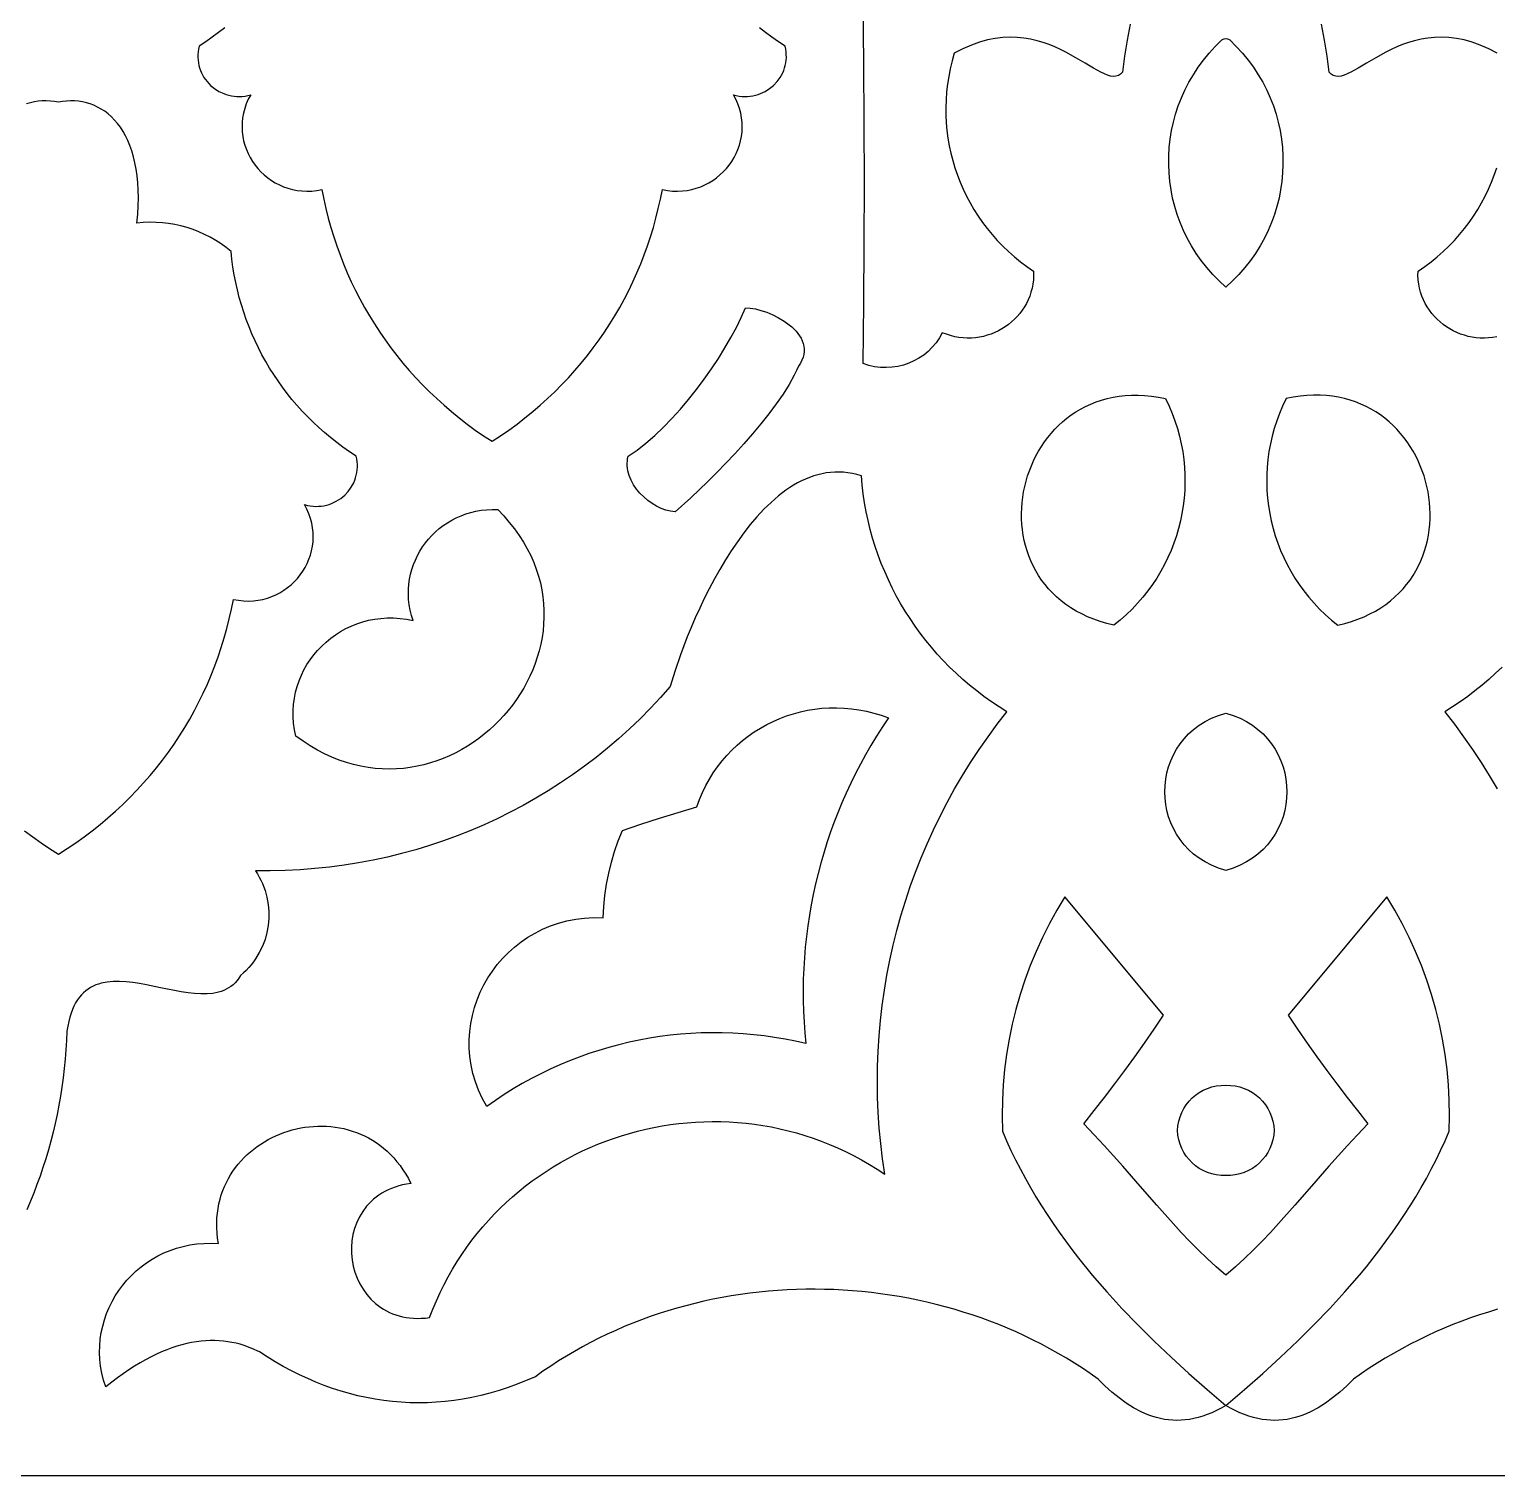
# Model space of a CAD drawing. Extents: x 50 to 3710, y -977 to -877.
# Drawn here: x 3047 to 3112.1, y -977.1 to -913 of the extents above; entities that cross this region are included whole.
import ezdxf

# ---------------------------------------------------------------- set-up
doc = ezdxf.new("R2010")
doc.units = 0
doc.layers.add('LAYER_1', color=18, linetype='CONTINUOUS')

msp = doc.modelspace()

# ---------------------------------------------------------------- linework, layer by layer
at = {"layer": 'LAYER_1'}
for points in [[(3095.822, -912.729), (3095.68, -913.432), (3095.566, -914.142), (3095.478, -914.857), (3095.39, -914.945), (3095.293, -915.003), (3095.187, -915.035), (3095.072, -915.041), (3094.947, -915.025), (3094.814, -914.987), (3094.671, -914.932), (3094.519, -914.86), (3094.187, -914.677), (3093.817, -914.456), (3093.41, -914.214), (3092.965, -913.969), (3092.728, -913.851), (3092.482, -913.738), (3092.226, -913.634), (3091.961, -913.54), (3091.686, -913.459), (3091.402, -913.392), (3091.107, -913.342), (3090.803, -913.312), (3090.49, -913.302), (3090.166, -913.316), (3089.833, -913.356), (3089.49, -913.423), (3089.137, -913.521), (3088.774, -913.651), (3088.402, -913.816), (3088.019, -914.017), (3087.922, -914.358), (3087.839, -914.701), (3087.771, -915.044), (3087.717, -915.388), (3087.678, -915.733), (3087.653, -916.077), (3087.642, -916.42), (3087.645, -916.763), (3087.661, -917.104), (3087.692, -917.443), (3087.736, -917.78), (3087.793, -918.115), (3087.864, -918.447), (3087.948, -918.775), (3088.044, -919.1), (3088.154, -919.42), (3088.276, -919.736), (3088.411, -920.047), (3088.558, -920.353), (3088.718, -920.654), (3088.889, -920.948), (3089.073, -921.236), (3089.268, -921.517), (3089.475, -921.791), (3089.694, -922.057), (3089.924, -922.315), (3090.165, -922.565), (3090.417, -922.806), (3090.681, -923.038), (3090.955, -923.261), (3091.24, -923.473), (3091.536, -923.676), (3091.537, -923.871), (3091.525, -924.062), (3091.502, -924.249), (3091.466, -924.431), (3091.419, -924.608), (3091.361, -924.78), (3091.292, -924.946), (3091.214, -925.107), (3091.125, -925.261), (3091.028, -925.409), (3090.922, -925.55), (3090.808, -925.684), (3090.685, -925.811), (3090.556, -925.93), (3090.42, -926.041), (3090.277, -926.143), (3090.128, -926.237), (3089.974, -926.322), (3089.814, -926.398), (3089.65, -926.464), (3089.482, -926.521), (3089.31, -926.567), (3089.135, -926.603), (3088.957, -926.628), (3088.777, -926.642), (3088.595, -926.645), (3088.411, -926.636), (3088.226, -926.615), (3088.041, -926.582), (3087.856, -926.536), (3087.671, -926.477), (3087.486, -926.405), (3087.357, -926.638), (3087.209, -926.854), (3087.042, -927.053), (3086.86, -927.233), (3086.662, -927.395), (3086.452, -927.538), (3086.23, -927.66), (3085.998, -927.762), (3085.758, -927.844), (3085.51, -927.903), (3085.258, -927.94), (3085.002, -927.954), (3084.743, -927.945), (3084.484, -927.912), (3084.226, -927.854), (3083.97, -927.77), (3084.005, -925.106), (3084.026, -922.442), (3084.034, -919.778), (3084.027, -917.114), (3084.007, -914.45), (3083.973, -911.786)], [(3112.098, -914.017), (3111.715, -913.816), (3111.343, -913.651), (3110.98, -913.521), (3110.627, -913.423), (3110.284, -913.356), (3109.951, -913.316), (3109.627, -913.302), (3109.314, -913.312), (3109.01, -913.342), (3108.716, -913.392), (3108.431, -913.459), (3108.156, -913.54), (3107.891, -913.634), (3107.635, -913.738), (3107.389, -913.851), (3107.152, -913.969), (3106.707, -914.214), (3106.3, -914.456), (3105.93, -914.677), (3105.598, -914.86), (3105.446, -914.932), (3105.303, -914.987), (3105.17, -915.025), (3105.045, -915.041), (3104.93, -915.035), (3104.824, -915.003), (3104.727, -914.945), (3104.639, -914.857), (3104.552, -914.142), (3104.437, -913.432), (3104.295, -912.729)], [(3055.666, -912.886), (3055.393, -913.101), (3055.113, -913.309), (3054.826, -913.51), (3054.532, -913.704), (3054.504, -913.83), (3054.486, -913.955), (3054.476, -914.078), (3054.475, -914.2), (3054.483, -914.32), (3054.498, -914.438), (3054.522, -914.554), (3054.553, -914.666), (3054.591, -914.776), (3054.636, -914.883), (3054.746, -915.085), (3054.881, -915.27), (3055.038, -915.438), (3055.215, -915.584), (3055.41, -915.708), (3055.62, -915.807), (3055.73, -915.847), (3055.843, -915.879), (3055.959, -915.904), (3056.077, -915.922), (3056.197, -915.932), (3056.319, -915.933), (3056.443, -915.927), (3056.568, -915.911), (3056.694, -915.887), (3056.82, -915.854), (3056.712, -916.058), (3056.623, -916.264), (3056.551, -916.471), (3056.496, -916.678), (3056.459, -916.886), (3056.437, -917.092), (3056.432, -917.297), (3056.441, -917.5), (3056.466, -917.701), (3056.505, -917.898), (3056.558, -918.09), (3056.624, -918.279), (3056.703, -918.461), (3056.794, -918.638), (3056.897, -918.808), (3057.012, -918.971), (3057.137, -919.126), (3057.272, -919.273), (3057.418, -919.41), (3057.572, -919.537), (3057.736, -919.654), (3057.908, -919.759), (3058.088, -919.853), (3058.275, -919.934), (3058.468, -920.002), (3058.669, -920.057), (3058.875, -920.097), (3059.086, -920.121), (3059.302, -920.131), (3059.523, -920.123), (3059.747, -920.099), (3059.975, -920.057), (3060.058, -920.482), (3060.152, -920.904), (3060.257, -921.323), (3060.371, -921.738), (3060.497, -922.149), (3060.632, -922.557), (3060.778, -922.96), (3060.934, -923.359), (3061.1, -923.753), (3061.276, -924.143), (3061.462, -924.528), (3061.658, -924.908), (3061.864, -925.283), (3062.079, -925.653), (3062.304, -926.017), (3062.538, -926.376), (3062.782, -926.729), (3063.035, -927.076), (3063.298, -927.417), (3063.57, -927.751), (3063.851, -928.08), (3064.141, -928.402), (3064.44, -928.717), (3064.748, -929.025), (3065.064, -929.326), (3065.39, -929.62), (3065.724, -929.906), (3066.067, -930.185), (3066.418, -930.456), (3066.778, -930.72), (3067.146, -930.975), (3067.523, -931.222), (3067.899, -930.975), (3068.267, -930.72), (3068.627, -930.456), (3068.979, -930.185), (3069.321, -929.906), (3069.656, -929.62), (3069.981, -929.326), (3070.298, -929.025), (3070.606, -928.717), (3070.905, -928.402), (3071.195, -928.08), (3071.476, -927.751), (3071.748, -927.417), (3072.01, -927.076), (3072.263, -926.729), (3072.507, -926.376), (3072.742, -926.017), (3072.967, -925.653), (3073.182, -925.283), (3073.387, -924.908), (3073.583, -924.528), (3073.769, -924.143), (3073.945, -923.753), (3074.111, -923.359), (3074.267, -922.96), (3074.413, -922.557), (3074.549, -922.149), (3074.674, -921.738), (3074.789, -921.323), (3074.893, -920.904), (3074.987, -920.482), (3075.071, -920.057), (3075.298, -920.099), (3075.523, -920.123), (3075.743, -920.131), (3075.959, -920.121), (3076.171, -920.097), (3076.377, -920.057), (3076.577, -920.002), (3076.771, -919.934), (3076.958, -919.853), (3077.138, -919.759), (3077.31, -919.654), (3077.473, -919.537), (3077.628, -919.41), (3077.773, -919.273), (3077.909, -919.126), (3078.034, -918.971), (3078.148, -918.808), (3078.251, -918.638), (3078.343, -918.461), (3078.422, -918.279), (3078.488, -918.09), (3078.541, -917.898), (3078.579, -917.701), (3078.604, -917.5), (3078.614, -917.297), (3078.608, -917.092), (3078.587, -916.886), (3078.549, -916.678), (3078.495, -916.471), (3078.423, -916.264), (3078.333, -916.058), (3078.225, -915.854), (3078.352, -915.887), (3078.478, -915.911), (3078.603, -915.927), (3078.726, -915.933), (3078.848, -915.932), (3078.969, -915.922), (3079.087, -915.904), (3079.202, -915.879), (3079.315, -915.847), (3079.425, -915.807), (3079.635, -915.708), (3079.83, -915.584), (3080.007, -915.438), (3080.164, -915.27), (3080.299, -915.085), (3080.409, -914.883), (3080.455, -914.776), (3080.493, -914.666), (3080.524, -914.554), (3080.547, -914.438), (3080.563, -914.32), (3080.57, -914.2), (3080.569, -914.078), (3080.56, -913.955), (3080.541, -913.83), (3080.513, -913.704), (3080.22, -913.51), (3079.933, -913.309), (3079.653, -913.101), (3079.38, -912.886)], [(3046.792, -948.489), (3047.153, -948.761), (3047.524, -949.025), (3047.902, -949.28), (3048.29, -949.527), (3048.677, -949.28), (3049.056, -949.025), (3049.427, -948.761), (3049.788, -948.489), (3050.141, -948.209), (3050.485, -947.921), (3050.82, -947.625), (3051.146, -947.322), (3051.463, -947.012), (3051.77, -946.694), (3052.069, -946.369), (3052.358, -946.037), (3052.637, -945.699), (3052.907, -945.354), (3053.168, -945.003), (3053.419, -944.646), (3053.66, -944.282), (3053.891, -943.913), (3054.112, -943.538), (3054.323, -943.158), (3054.524, -942.772), (3054.715, -942.382), (3054.896, -941.986), (3055.067, -941.585), (3055.227, -941.18), (3055.376, -940.771), (3055.515, -940.357), (3055.643, -939.939), (3055.761, -939.517), (3055.867, -939.091), (3055.963, -938.662), (3056.048, -938.229), (3056.276, -938.271), (3056.5, -938.296), (3056.721, -938.303), (3056.937, -938.294), (3057.148, -938.269), (3057.354, -938.229), (3057.555, -938.175), (3057.748, -938.107), (3057.935, -938.026), (3058.115, -937.932), (3058.287, -937.826), (3058.451, -937.71), (3058.605, -937.582), (3058.751, -937.445), (3058.886, -937.299), (3059.011, -937.144), (3059.126, -936.981), (3059.229, -936.811), (3059.32, -936.634), (3059.399, -936.451), (3059.465, -936.263), (3059.518, -936.07), (3059.557, -935.873), (3059.582, -935.673), (3059.591, -935.47), (3059.586, -935.265), (3059.564, -935.058), (3059.527, -934.851), (3059.472, -934.643), (3059.4, -934.436), (3059.311, -934.23), (3059.203, -934.026), (3059.329, -934.06), (3059.455, -934.084), (3059.58, -934.099), (3059.704, -934.106), (3059.826, -934.104), (3059.946, -934.094), (3060.064, -934.077), (3060.18, -934.052), (3060.293, -934.019), (3060.403, -933.98), (3060.613, -933.881), (3060.808, -933.757), (3060.985, -933.61), (3061.142, -933.443), (3061.277, -933.257), (3061.387, -933.055), (3061.432, -932.949), (3061.47, -932.839), (3061.501, -932.726), (3061.525, -932.611), (3061.54, -932.493), (3061.548, -932.373), (3061.547, -932.251), (3061.537, -932.127), (3061.519, -932.002), (3061.491, -931.876), (3061.197, -931.683), (3060.91, -931.482), (3060.63, -931.273), (3060.357, -931.058), (3060.091, -930.835), (3059.832, -930.606), (3059.58, -930.37), (3059.335, -930.127), (3059.098, -929.878), (3058.869, -929.623), (3058.647, -929.361), (3058.433, -929.094), (3058.227, -928.822), (3058.029, -928.543), (3057.838, -928.26), (3057.656, -927.972), (3057.483, -927.678), (3057.318, -927.38), (3057.161, -927.077), (3057.013, -926.77), (3056.874, -926.458), (3056.743, -926.143), (3056.622, -925.824), (3056.509, -925.501), (3056.406, -925.174), (3056.312, -924.844), (3056.228, -924.511), (3056.153, -924.175), (3056.087, -923.837), (3056.032, -923.495), (3055.986, -923.151), (3055.95, -922.805), (3055.73, -922.628), (3055.501, -922.464), (3055.266, -922.312), (3055.023, -922.172), (3054.774, -922.046), (3054.52, -921.932), (3054.26, -921.832), (3053.995, -921.744), (3053.726, -921.671), (3053.454, -921.611), (3053.179, -921.564), (3052.9, -921.532), (3052.62, -921.514), (3052.339, -921.51), (3052.056, -921.52), (3051.773, -921.546), (3051.808, -921.157), (3051.829, -920.785), (3051.836, -920.428), (3051.831, -920.086), (3051.812, -919.759), (3051.782, -919.447), (3051.74, -919.151), (3051.686, -918.869), (3051.622, -918.602), (3051.548, -918.349), (3051.464, -918.111), (3051.37, -917.887), (3051.268, -917.677), (3051.158, -917.481), (3051.039, -917.298), (3050.913, -917.13), (3050.781, -916.975), (3050.642, -916.834), (3050.497, -916.705), (3050.346, -916.59), (3050.191, -916.488), (3050.031, -916.399), (3049.867, -916.323), (3049.699, -916.259), (3049.529, -916.208), (3049.356, -916.17), (3049.181, -916.143), (3049.004, -916.128), (3048.826, -916.126), (3048.647, -916.135), (3048.468, -916.156), (3048.29, -916.189), (3048.111, -916.156), (3047.933, -916.135), (3047.754, -916.126), (3047.576, -916.128), (3047.399, -916.143), (3047.224, -916.17), (3047.051, -916.208), (3046.88, -916.259)], [(3112.076, -926.582), (3111.891, -926.615), (3111.706, -926.636), (3111.523, -926.645), (3111.34, -926.642), (3111.16, -926.628), (3110.982, -926.603), (3110.807, -926.567), (3110.635, -926.521), (3110.467, -926.464), (3110.303, -926.398), (3110.143, -926.322), (3109.989, -926.237), (3109.84, -926.143), (3109.697, -926.041), (3109.561, -925.93), (3109.432, -925.811), (3109.309, -925.684), (3109.195, -925.55), (3109.089, -925.409), (3108.992, -925.261), (3108.903, -925.107), (3108.825, -924.946), (3108.756, -924.78), (3108.698, -924.608), (3108.651, -924.431), (3108.615, -924.249), (3108.592, -924.062), (3108.58, -923.871), (3108.582, -923.676), (3108.877, -923.473), (3109.162, -923.261), (3109.436, -923.038), (3109.7, -922.806), (3109.952, -922.565), (3110.193, -922.315), (3110.423, -922.057), (3110.642, -921.791), (3110.849, -921.517), (3111.044, -921.236), (3111.228, -920.948), (3111.399, -920.654), (3111.559, -920.353), (3111.706, -920.047), (3111.841, -919.736), (3111.963, -919.42), (3112.073, -919.1)], [(3112.104, -969.705), (3111.704, -969.826), (3111.307, -969.955), (3110.912, -970.091), (3110.52, -970.234), (3110.13, -970.386), (3109.744, -970.545), (3109.36, -970.712), (3108.98, -970.886), (3108.603, -971.069), (3108.229, -971.259), (3107.859, -971.456), (3107.493, -971.661), (3107.131, -971.874), (3106.773, -972.095), (3106.419, -972.323), (3106.07, -972.559), (3105.725, -972.803), (3105.419, -973.102), (3105.109, -973.381), (3104.794, -973.637), (3104.473, -973.869), (3104.146, -974.074), (3103.814, -974.25), (3103.645, -974.327), (3103.475, -974.396), (3103.303, -974.457), (3103.129, -974.509), (3102.953, -974.552), (3102.775, -974.586), (3102.595, -974.611), (3102.414, -974.627), (3102.23, -974.632), (3102.044, -974.628), (3101.856, -974.613), (3101.666, -974.588), (3101.474, -974.551), (3101.279, -974.504), (3101.082, -974.445), (3100.883, -974.374), (3100.681, -974.292), (3100.476, -974.197), (3100.269, -974.09), (3100.06, -973.97), (3100.893, -973.26), (3101.701, -972.549), (3102.484, -971.835), (3103.239, -971.118), (3103.968, -970.396), (3104.668, -969.669), (3105.339, -968.934), (3105.981, -968.191), (3106.29, -967.816), (3106.592, -967.438), (3106.886, -967.058), (3107.172, -966.676), (3107.451, -966.29), (3107.721, -965.901), (3107.983, -965.509), (3108.237, -965.113), (3108.483, -964.714), (3108.721, -964.311), (3108.95, -963.905), (3109.17, -963.494), (3109.382, -963.08), (3109.585, -962.661), (3109.779, -962.238), (3109.964, -961.81), (3109.98, -961.124), (3109.969, -960.44), (3109.933, -959.759), (3109.871, -959.08), (3109.784, -958.405), (3109.671, -957.734), (3109.533, -957.068), (3109.37, -956.408), (3109.183, -955.755), (3108.971, -955.108), (3108.735, -954.47), (3108.474, -953.839), (3108.19, -953.218), (3107.881, -952.607), (3107.549, -952.006), (3107.194, -951.416), (3102.825, -956.666), (3103.24, -957.286), (3103.663, -957.902), (3104.093, -958.512), (3104.532, -959.116), (3104.978, -959.715), (3105.432, -960.309), (3105.893, -960.897), (3106.362, -961.479), (3105.895, -961.967), (3105.452, -962.443), (3104.625, -963.364), (3103.856, -964.246), (3103.122, -965.092), (3102.399, -965.905), (3102.034, -966.301), (3101.663, -966.69), (3101.283, -967.073), (3100.891, -967.45), (3100.484, -967.821), (3100.059, -968.187), (3099.633, -967.821), (3099.226, -967.45), (3098.834, -967.073), (3098.454, -966.69), (3098.083, -966.301), (3097.718, -965.905), (3096.995, -965.092), (3096.261, -964.246), (3095.492, -963.364), (3094.665, -962.443), (3094.222, -961.967), (3093.755, -961.479), (3094.224, -960.897), (3094.685, -960.309), (3095.139, -959.715), (3095.585, -959.116), (3096.024, -958.512), (3096.454, -957.902), (3096.877, -957.286), (3097.292, -956.666), (3092.923, -951.416), (3092.568, -952.006), (3092.236, -952.607), (3091.927, -953.218), (3091.643, -953.839), (3091.382, -954.47), (3091.146, -955.108), (3090.934, -955.755), (3090.747, -956.408), (3090.584, -957.068), (3090.446, -957.734), (3090.333, -958.405), (3090.246, -959.08), (3090.184, -959.759), (3090.148, -960.44), (3090.137, -961.124), (3090.153, -961.81), (3090.338, -962.238), (3090.532, -962.661), (3090.735, -963.08), (3090.947, -963.494), (3091.168, -963.905), (3091.396, -964.311), (3091.634, -964.714), (3091.88, -965.113), (3092.134, -965.509), (3092.396, -965.901), (3092.666, -966.29), (3092.945, -966.676), (3093.231, -967.058), (3093.525, -967.438), (3094.137, -968.191), (3094.778, -968.934), (3095.449, -969.669), (3096.15, -970.396), (3096.878, -971.118), (3097.633, -971.835), (3098.416, -972.549), (3099.224, -973.26), (3100.057, -973.97), (3099.848, -974.09), (3099.641, -974.197), (3099.437, -974.292), (3099.235, -974.374), (3099.035, -974.445), (3098.838, -974.504), (3098.643, -974.551), (3098.451, -974.588), (3098.261, -974.613), (3098.073, -974.628), (3097.887, -974.632), (3097.703, -974.627), (3097.522, -974.611), (3097.342, -974.586), (3097.164, -974.552), (3096.989, -974.509), (3096.815, -974.457), (3096.642, -974.396), (3096.472, -974.327), (3096.303, -974.25), (3095.971, -974.074), (3095.644, -973.869), (3095.323, -973.637), (3095.008, -973.381), (3094.698, -973.102), (3094.392, -972.803), (3094.047, -972.559), (3093.698, -972.323), (3093.344, -972.095), (3092.986, -971.874), (3092.624, -971.661), (3092.258, -971.456), (3091.888, -971.259), (3091.514, -971.069), (3091.137, -970.886), (3090.757, -970.712), (3090.373, -970.545), (3089.987, -970.386), (3089.597, -970.234), (3089.205, -970.091), (3088.81, -969.955), (3088.413, -969.826), (3088.013, -969.705), (3087.611, -969.592), (3087.208, -969.487), (3086.802, -969.389), (3086.395, -969.299), (3085.986, -969.217), (3085.576, -969.142), (3085.164, -969.075), (3084.752, -969.016), (3084.339, -968.965), (3083.924, -968.921), (3083.51, -968.885), (3083.094, -968.856), (3082.679, -968.835), (3082.263, -968.822), (3081.847, -968.817), (3081.432, -968.819), (3081.016, -968.829), (3080.601, -968.846), (3080.187, -968.871), (3079.773, -968.904), (3079.361, -968.945), (3078.949, -968.993), (3078.539, -969.049), (3078.13, -969.113), (3077.722, -969.184), (3077.316, -969.263), (3076.912, -969.35), (3076.51, -969.444), (3076.11, -969.546), (3075.712, -969.656), (3075.317, -969.773), (3074.924, -969.898), (3074.534, -970.031), (3074.147, -970.171), (3073.762, -970.319), (3073.381, -970.475), (3073.004, -970.639), (3072.629, -970.81), (3072.259, -970.988), (3071.892, -971.175), (3071.529, -971.369), (3071.17, -971.571), (3070.816, -971.78), (3070.465, -971.997), (3070.12, -972.222), (3069.779, -972.455), (3069.443, -972.695), (3069.038, -972.869), (3068.634, -973.028), (3068.231, -973.173), (3067.829, -973.304), (3067.428, -973.421), (3067.028, -973.523), (3066.629, -973.611), (3066.231, -973.686), (3065.835, -973.747), (3065.44, -973.794), (3065.046, -973.827), (3064.653, -973.847), (3064.263, -973.854), (3063.873, -973.847), (3063.485, -973.827), (3063.099, -973.795), (3062.715, -973.749), (3062.332, -973.691), (3061.952, -973.62), (3061.573, -973.536), (3061.196, -973.44), (3060.822, -973.332), (3060.449, -973.211), (3060.079, -973.078), (3059.71, -972.933), (3059.344, -972.777), (3058.981, -972.608), (3058.62, -972.428), (3058.261, -972.236), (3057.905, -972.033), (3057.552, -971.818), (3057.201, -971.593), (3056.868, -971.44), (3056.523, -971.313), (3056.346, -971.259), (3056.166, -971.213), (3055.983, -971.174), (3055.797, -971.142), (3055.608, -971.118), (3055.415, -971.102), (3055.22, -971.094), (3055.022, -971.095), (3054.821, -971.104), (3054.616, -971.121), (3054.408, -971.147), (3054.198, -971.183), (3053.984, -971.228), (3053.767, -971.282), (3053.547, -971.346), (3053.323, -971.42), (3053.097, -971.503), (3052.867, -971.598), (3052.634, -971.702), (3052.398, -971.818), (3052.158, -971.944), (3051.915, -972.081), (3051.669, -972.23), (3051.42, -972.39), (3051.168, -972.562), (3050.912, -972.746), (3050.653, -972.941), (3050.39, -973.15), (3050.293, -972.842), (3050.218, -972.536), (3050.164, -972.23), (3050.13, -971.925), (3050.117, -971.623), (3050.123, -971.323), (3050.148, -971.028), (3050.192, -970.736), (3050.253, -970.45), (3050.332, -970.169), (3050.428, -969.894), (3050.54, -969.626), (3050.668, -969.366), (3050.811, -969.115), (3050.969, -968.872), (3051.141, -968.639), (3051.327, -968.417), (3051.526, -968.206), (3051.737, -968.006), (3051.96, -967.819), (3052.195, -967.645), (3052.441, -967.485), (3052.697, -967.339), (3052.964, -967.209), (3053.239, -967.094), (3053.524, -966.996), (3053.816, -966.915), (3054.117, -966.852), (3054.424, -966.808), (3054.738, -966.783), (3055.059, -966.778), (3055.385, -966.793), (3055.35, -966.557), (3055.326, -966.324), (3055.314, -966.097), (3055.312, -965.873), (3055.321, -965.655), (3055.34, -965.441), (3055.369, -965.231), (3055.408, -965.027), (3055.456, -964.827), (3055.514, -964.632), (3055.58, -964.443), (3055.654, -964.259), (3055.737, -964.08), (3055.828, -963.906), (3055.926, -963.738), (3056.032, -963.575), (3056.144, -963.418), (3056.264, -963.267), (3056.39, -963.122), (3056.521, -962.982), (3056.659, -962.849), (3056.802, -962.722), (3056.951, -962.601), (3057.105, -962.486), (3057.263, -962.378), (3057.425, -962.276), (3057.592, -962.181), (3057.762, -962.092), (3057.936, -962.01), (3058.113, -961.936), (3058.293, -961.868), (3058.475, -961.807), (3058.66, -961.753), (3058.847, -961.706), (3059.035, -961.667), (3059.225, -961.635), (3059.416, -961.611), (3059.608, -961.594), (3059.801, -961.585), (3059.993, -961.584), (3060.186, -961.59), (3060.378, -961.605), (3060.569, -961.628), (3060.76, -961.658), (3060.949, -961.697), (3061.137, -961.745), (3061.323, -961.801), (3061.507, -961.865), (3061.688, -961.938), (3061.867, -962.019), (3062.043, -962.11), (3062.215, -962.209), (3062.384, -962.317), (3062.548, -962.435), (3062.709, -962.561), (3062.865, -962.697), (3063.017, -962.842), (3063.163, -962.997), (3063.304, -963.161), (3063.439, -963.334), (3063.568, -963.518), (3063.691, -963.711), (3063.808, -963.914), (3063.917, -964.127), (3063.732, -964.157), (3063.554, -964.194), (3063.384, -964.239), (3063.22, -964.29), (3063.063, -964.349), (3062.913, -964.414), (3062.769, -964.485), (3062.633, -964.562), (3062.504, -964.645), (3062.381, -964.734), (3062.265, -964.828), (3062.155, -964.926), (3062.053, -965.029), (3061.957, -965.137), (3061.784, -965.364), (3061.638, -965.606), (3061.517, -965.859), (3061.422, -966.122), (3061.352, -966.393), (3061.306, -966.67), (3061.286, -966.95), (3061.289, -967.231), (3061.316, -967.511), (3061.367, -967.788), (3061.441, -968.059), (3061.538, -968.323), (3061.657, -968.577), (3061.8, -968.819), (3061.964, -969.047), (3062.149, -969.259), (3062.357, -969.452), (3062.468, -969.541), (3062.585, -969.625), (3062.707, -969.703), (3062.834, -969.775), (3062.967, -969.841), (3063.104, -969.9), (3063.246, -969.952), (3063.394, -969.998), (3063.546, -970.036), (3063.704, -970.066), (3063.866, -970.089), (3064.033, -970.103), (3064.205, -970.109), (3064.382, -970.106), (3064.564, -970.095), (3064.75, -970.074), (3064.895, -969.697), (3065.051, -969.327), (3065.216, -968.965), (3065.391, -968.611), (3065.575, -968.264), (3065.768, -967.924), (3065.97, -967.592), (3066.181, -967.269), (3066.4, -966.953), (3066.628, -966.644), (3066.863, -966.344), (3067.106, -966.052), (3067.357, -965.768), (3067.615, -965.493), (3067.88, -965.225), (3068.152, -964.966), (3068.431, -964.715), (3068.716, -964.473), (3069.008, -964.239), (3069.305, -964.014), (3069.608, -963.798), (3069.917, -963.59), (3070.231, -963.392), (3070.55, -963.202), (3070.874, -963.021), (3071.203, -962.849), (3071.536, -962.687), (3071.873, -962.533), (3072.214, -962.389), (3072.559, -962.254), (3072.908, -962.128), (3073.26, -962.012), (3073.615, -961.906), (3073.972, -961.809), (3074.333, -961.722), (3074.696, -961.644), (3075.061, -961.577), (3075.428, -961.519), (3075.797, -961.471), (3076.167, -961.433), (3076.539, -961.405), (3076.912, -961.388), (3077.285, -961.381), (3077.66, -961.384), (3078.034, -961.397), (3078.409, -961.421), (3078.784, -961.455), (3079.159, -961.5), (3079.533, -961.556), (3079.906, -961.622), (3080.279, -961.699), (3080.65, -961.788), (3081.02, -961.886), (3081.389, -961.996), (3081.755, -962.118), (3082.12, -962.25), (3082.482, -962.393), (3082.842, -962.548), (3083.199, -962.714), (3083.554, -962.892), (3083.905, -963.081), (3084.253, -963.281), (3084.597, -963.493), (3084.937, -963.717), (3084.837, -963.035), (3084.754, -962.351), (3084.69, -961.668), (3084.644, -960.984), (3084.616, -960.301), (3084.606, -959.619), (3084.614, -958.937), (3084.639, -958.258), (3084.682, -957.58), (3084.743, -956.903), (3084.821, -956.23), (3084.917, -955.559), (3085.029, -954.891), (3085.16, -954.226), (3085.307, -953.565), (3085.471, -952.909), (3085.652, -952.256), (3085.85, -951.608), (3086.065, -950.965), (3086.297, -950.328), (3086.545, -949.696), (3086.81, -949.07), (3087.091, -948.451), (3087.389, -947.838), (3087.703, -947.232), (3088.033, -946.633), (3088.379, -946.042), (3088.741, -945.459), (3089.119, -944.884), (3089.513, -944.318), (3089.923, -943.761), (3090.348, -943.212), (3090.002, -942.996), (3089.664, -942.77), (3089.334, -942.535), (3089.012, -942.291), (3088.699, -942.038), (3088.394, -941.777), (3088.097, -941.508), (3087.81, -941.231), (3087.531, -940.946), (3087.261, -940.653), (3087.001, -940.353), (3086.75, -940.046), (3086.508, -939.732), (3086.276, -939.411), (3086.054, -939.084), (3085.841, -938.751), (3085.639, -938.412), (3085.446, -938.067), (3085.264, -937.716), (3085.093, -937.36), (3084.932, -936.999), (3084.781, -936.633), (3084.642, -936.263), (3084.513, -935.888), (3084.396, -935.509), (3084.29, -935.125), (3084.195, -934.738), (3084.112, -934.348), (3084.04, -933.954), (3083.98, -933.557), (3083.932, -933.157), (3083.897, -932.755), (3083.696, -932.697), (3083.498, -932.651), (3083.301, -932.617), (3083.105, -932.596), (3082.911, -932.586), (3082.719, -932.588), (3082.529, -932.601), (3082.34, -932.624), (3082.153, -932.659), (3081.967, -932.703), (3081.784, -932.757), (3081.602, -932.821), (3081.422, -932.895), (3081.244, -932.977), (3081.068, -933.068), (3080.894, -933.168), (3080.722, -933.276), (3080.552, -933.392), (3080.218, -933.645), (3079.892, -933.927), (3079.575, -934.234), (3079.267, -934.564), (3078.968, -934.916), (3078.678, -935.285), (3078.398, -935.671), (3078.128, -936.07), (3077.868, -936.481), (3077.618, -936.9), (3077.379, -937.326), (3077.151, -937.757), (3076.933, -938.189), (3076.727, -938.62), (3076.533, -939.049), (3076.35, -939.472), (3076.179, -939.888), (3075.875, -940.687), (3075.622, -941.427), (3075.422, -942.088), (3074.988, -942.58), (3074.541, -943.058), (3074.083, -943.522), (3073.612, -943.972), (3073.13, -944.408), (3072.637, -944.83), (3072.133, -945.237), (3071.618, -945.629), (3071.093, -946.007), (3070.559, -946.37), (3070.015, -946.718), (3069.462, -947.05), (3068.9, -947.367), (3068.33, -947.669), (3067.752, -947.955), (3067.166, -948.225), (3066.573, -948.479), (3065.972, -948.716), (3065.365, -948.938), (3064.752, -949.143), (3064.133, -949.331), (3063.508, -949.502), (3062.877, -949.657), (3062.242, -949.794), (3061.602, -949.914), (3060.958, -950.017), (3060.31, -950.102), (3059.659, -950.169), (3059.004, -950.219), (3058.347, -950.25), (3057.687, -950.263), (3057.024, -950.258), (3057.114, -950.397), (3057.197, -950.54), (3057.272, -950.685), (3057.34, -950.832), (3057.454, -951.133), (3057.54, -951.44), (3057.596, -951.752), (3057.624, -952.067), (3057.623, -952.382), (3057.594, -952.695), (3057.537, -953.005), (3057.452, -953.309), (3057.34, -953.606), (3057.2, -953.893), (3057.032, -954.169), (3056.938, -954.302), (3056.837, -954.431), (3056.73, -954.557), (3056.616, -954.678), (3056.495, -954.795), (3056.368, -954.907), (3056.292, -955.025), (3056.212, -955.132), (3056.126, -955.228), (3056.035, -955.315), (3055.939, -955.392), (3055.838, -955.46), (3055.733, -955.519), (3055.623, -955.57), (3055.509, -955.613), (3055.391, -955.649), (3055.145, -955.698), (3054.885, -955.723), (3054.613, -955.725), (3054.33, -955.708), (3054.039, -955.675), (3053.741, -955.629), (3053.438, -955.574), (3052.82, -955.448), (3052.2, -955.322), (3051.893, -955.267), (3051.59, -955.221), (3051.293, -955.188), (3051.003, -955.172), (3050.722, -955.174), (3050.451, -955.198), (3050.192, -955.248), (3050.068, -955.284), (3049.947, -955.327), (3049.83, -955.378), (3049.717, -955.437), (3049.608, -955.505), (3049.504, -955.583), (3049.404, -955.669), (3049.309, -955.766), (3049.219, -955.873), (3049.134, -955.991), (3049.055, -956.12), (3048.981, -956.26), (3048.913, -956.413), (3048.851, -956.578), (3048.795, -956.755), (3048.746, -956.946), (3048.703, -957.15), (3048.667, -957.368), (3048.65, -957.787), (3048.626, -958.204), (3048.593, -958.619), (3048.552, -959.031), (3048.504, -959.442), (3048.448, -959.851), (3048.384, -960.257), (3048.312, -960.661), (3048.233, -961.063), (3048.147, -961.462), (3048.053, -961.858), (3047.952, -962.252), (3047.844, -962.643), (3047.729, -963.031), (3047.606, -963.416), (3047.476, -963.798), (3047.34, -964.177), (3047.196, -964.553), (3046.889, -965.295)], [(3112.308, -941.231), (3112.02, -941.508), (3111.724, -941.777), (3111.419, -942.038), (3111.105, -942.291), (3110.783, -942.535), (3110.453, -942.77), (3110.115, -942.996), (3109.769, -943.212), (3110.194, -943.761), (3110.604, -944.318), (3110.998, -944.884), (3111.376, -945.459), (3111.738, -946.042), (3112.084, -946.633)], [(3034.345, -977.082), (3100.059, -977.082), (3165.772, -977.082)]]:
    msp.add_lwpolyline(points, dxfattribs=at)
for points in [[(3100.059, -924.39), (3099.758, -924.112), (3099.476, -923.822), (3099.213, -923.521), (3098.969, -923.21), (3098.744, -922.889), (3098.538, -922.559), (3098.351, -922.221), (3098.182, -921.876), (3098.033, -921.524), (3097.903, -921.166), (3097.792, -920.804), (3097.701, -920.437), (3097.628, -920.067), (3097.574, -919.695), (3097.539, -919.32), (3097.524, -918.945), (3097.527, -918.569), (3097.55, -918.193), (3097.592, -917.819), (3097.653, -917.447), (3097.733, -917.078), (3097.833, -916.712), (3097.951, -916.351), (3098.089, -915.995), (3098.246, -915.645), (3098.422, -915.301), (3098.618, -914.965), (3098.833, -914.637), (3099.067, -914.318), (3099.32, -914.009), (3099.593, -913.711), (3099.885, -913.424), (3099.907, -913.404), (3099.937, -913.387), (3099.984, -913.372), (3100.059, -913.361), (3100.133, -913.372), (3100.18, -913.387), (3100.233, -913.424), (3100.524, -913.711), (3100.797, -914.009), (3101.05, -914.318), (3101.284, -914.637), (3101.499, -914.965), (3101.695, -915.301), (3101.871, -915.645), (3102.028, -915.995), (3102.166, -916.351), (3102.284, -916.712), (3102.384, -917.078), (3102.464, -917.447), (3102.525, -917.819), (3102.567, -918.193), (3102.59, -918.569), (3102.593, -918.945), (3102.578, -919.32), (3102.543, -919.695), (3102.489, -920.067), (3102.417, -920.437), (3102.325, -920.804), (3102.214, -921.166), (3102.084, -921.524), (3101.935, -921.876), (3101.767, -922.221), (3101.58, -922.559), (3101.373, -922.889), (3101.148, -923.21), (3100.904, -923.521), (3100.641, -923.822), (3100.359, -924.112)], [(3073.556, -931.876), (3073.948, -931.607), (3074.341, -931.303), (3074.731, -930.966), (3075.118, -930.601), (3075.499, -930.211), (3075.872, -929.8), (3076.236, -929.371), (3076.589, -928.927), (3076.928, -928.473), (3077.251, -928.012), (3077.558, -927.548), (3077.845, -927.083), (3078.111, -926.623), (3078.355, -926.169), (3078.573, -925.727), (3078.764, -925.299), (3078.969, -925.312), (3079.198, -925.351), (3079.445, -925.415), (3079.703, -925.502), (3079.964, -925.611), (3080.222, -925.74), (3080.47, -925.889), (3080.701, -926.056), (3080.808, -926.146), (3080.908, -926.24), (3081, -926.338), (3081.084, -926.44), (3081.158, -926.545), (3081.222, -926.653), (3081.275, -926.765), (3081.316, -926.88), (3081.344, -926.998), (3081.358, -927.118), (3081.357, -927.241), (3081.341, -927.367), (3081.309, -927.494), (3081.26, -927.624), (3081.192, -927.756), (3081.105, -927.89), (3081.017, -928.086), (3080.918, -928.286), (3080.689, -928.699), (3080.422, -929.126), (3080.121, -929.561), (3079.793, -930.004), (3079.441, -930.449), (3079.07, -930.894), (3078.685, -931.336), (3078.29, -931.77), (3077.89, -932.195), (3077.489, -932.606), (3077.093, -933), (3076.333, -933.724), (3075.647, -934.341), (3075.439, -934.319), (3075.23, -934.27), (3075.021, -934.196), (3074.816, -934.099), (3074.617, -933.981), (3074.426, -933.844), (3074.246, -933.69), (3074.08, -933.521), (3073.93, -933.34), (3073.799, -933.147), (3073.689, -932.946), (3073.604, -932.738), (3073.546, -932.525), (3073.527, -932.417), (3073.516, -932.309), (3073.514, -932.2), (3073.519, -932.092), (3073.533, -931.984)], [(3095.096, -939.377), (3094.784, -939.3), (3094.485, -939.211), (3094.199, -939.111), (3093.927, -938.999), (3093.667, -938.877), (3093.42, -938.745), (3093.185, -938.603), (3092.964, -938.451), (3092.754, -938.291), (3092.557, -938.123), (3092.373, -937.946), (3092.2, -937.762), (3092.04, -937.571), (3091.891, -937.374), (3091.754, -937.17), (3091.63, -936.961), (3091.516, -936.747), (3091.415, -936.527), (3091.324, -936.304), (3091.245, -936.077), (3091.177, -935.847), (3091.121, -935.613), (3091.075, -935.378), (3091.04, -935.14), (3091.016, -934.901), (3091.003, -934.661), (3091, -934.421), (3091.008, -934.18), (3091.026, -933.939), (3091.055, -933.7), (3091.093, -933.462), (3091.142, -933.225), (3091.2, -932.991), (3091.269, -932.759), (3091.347, -932.531), (3091.435, -932.306), (3091.532, -932.085), (3091.639, -931.868), (3091.755, -931.657), (3091.881, -931.451), (3092.015, -931.251), (3092.159, -931.057), (3092.311, -930.87), (3092.472, -930.69), (3092.642, -930.518), (3092.821, -930.355), (3093.008, -930.199), (3093.203, -930.053), (3093.407, -929.917), (3093.619, -929.79), (3093.839, -929.674), (3094.067, -929.569), (3094.303, -929.476), (3094.546, -929.394), (3094.797, -929.324), (3095.056, -929.268), (3095.322, -929.224), (3095.596, -929.194), (3095.877, -929.179), (3096.165, -929.178), (3096.459, -929.192), (3096.761, -929.221), (3097.07, -929.267), (3097.385, -929.329), (3097.54, -929.656), (3097.68, -929.986), (3097.803, -930.32), (3097.912, -930.657), (3098.005, -930.996), (3098.082, -931.336), (3098.145, -931.679), (3098.192, -932.022), (3098.225, -932.366), (3098.243, -932.711), (3098.246, -933.054), (3098.234, -933.397), (3098.208, -933.739), (3098.168, -934.079), (3098.113, -934.417), (3098.044, -934.752), (3097.961, -935.084), (3097.864, -935.412), (3097.753, -935.737), (3097.628, -936.056), (3097.49, -936.371), (3097.338, -936.681), (3097.173, -936.984), (3096.994, -937.282), (3096.802, -937.572), (3096.597, -937.855), (3096.379, -938.131), (3096.148, -938.398), (3095.904, -938.657), (3095.647, -938.907), (3095.378, -939.147)], [(3105.021, -939.377), (3105.333, -939.3), (3105.632, -939.211), (3105.918, -939.111), (3106.19, -938.999), (3106.45, -938.877), (3106.697, -938.745), (3106.932, -938.603), (3107.153, -938.451), (3107.363, -938.291), (3107.56, -938.123), (3107.744, -937.946), (3107.917, -937.762), (3108.077, -937.571), (3108.226, -937.374), (3108.363, -937.17), (3108.488, -936.961), (3108.601, -936.747), (3108.703, -936.527), (3108.793, -936.304), (3108.872, -936.077), (3108.94, -935.847), (3108.996, -935.613), (3109.042, -935.378), (3109.077, -935.14), (3109.101, -934.901), (3109.114, -934.661), (3109.117, -934.421), (3109.109, -934.18), (3109.091, -933.939), (3109.063, -933.7), (3109.024, -933.462), (3108.975, -933.225), (3108.917, -932.991), (3108.848, -932.759), (3108.77, -932.531), (3108.682, -932.306), (3108.585, -932.085), (3108.478, -931.868), (3108.362, -931.657), (3108.236, -931.451), (3108.102, -931.251), (3107.958, -931.057), (3107.806, -930.87), (3107.645, -930.69), (3107.475, -930.518), (3107.296, -930.355), (3107.109, -930.199), (3106.914, -930.053), (3106.71, -929.917), (3106.498, -929.79), (3106.278, -929.674), (3106.05, -929.569), (3105.814, -929.476), (3105.571, -929.394), (3105.32, -929.324), (3105.061, -929.268), (3104.795, -929.224), (3104.521, -929.194), (3104.24, -929.179), (3103.953, -929.178), (3103.658, -929.192), (3103.356, -929.221), (3103.047, -929.267), (3102.732, -929.329), (3102.577, -929.656), (3102.438, -929.986), (3102.314, -930.32), (3102.206, -930.657), (3102.113, -930.996), (3102.035, -931.336), (3101.972, -931.679), (3101.925, -932.022), (3101.892, -932.366), (3101.874, -932.711), (3101.871, -933.054), (3101.883, -933.397), (3101.909, -933.739), (3101.949, -934.079), (3102.004, -934.417), (3102.073, -934.752), (3102.156, -935.084), (3102.253, -935.412), (3102.364, -935.737), (3102.489, -936.056), (3102.627, -936.371), (3102.779, -936.681), (3102.944, -936.984), (3103.123, -937.282), (3103.315, -937.572), (3103.52, -937.855), (3103.738, -938.131), (3103.969, -938.398), (3104.213, -938.657), (3104.47, -938.907), (3104.739, -939.147)], [(3058.821, -944.298), (3058.761, -944.009), (3058.722, -943.723), (3058.701, -943.44), (3058.701, -943.161), (3058.718, -942.886), (3058.754, -942.615), (3058.807, -942.35), (3058.877, -942.09), (3058.962, -941.838), (3059.064, -941.592), (3059.18, -941.354), (3059.311, -941.124), (3059.456, -940.903), (3059.613, -940.692), (3059.784, -940.49), (3059.966, -940.299), (3060.16, -940.12), (3060.364, -939.952), (3060.579, -939.796), (3060.803, -939.654), (3061.036, -939.525), (3061.278, -939.41), (3061.527, -939.311), (3061.784, -939.226), (3062.047, -939.157), (3062.316, -939.105), (3062.591, -939.07), (3062.87, -939.052), (3063.154, -939.053), (3063.441, -939.073), (3063.732, -939.112), (3064.024, -939.172), (3063.95, -938.938), (3063.892, -938.705), (3063.849, -938.472), (3063.822, -938.241), (3063.811, -938.01), (3063.814, -937.782), (3063.831, -937.557), (3063.862, -937.334), (3063.907, -937.115), (3063.964, -936.901), (3064.035, -936.69), (3064.118, -936.485), (3064.213, -936.286), (3064.319, -936.093), (3064.437, -935.906), (3064.565, -935.727), (3064.704, -935.555), (3064.853, -935.391), (3065.012, -935.237), (3065.179, -935.091), (3065.356, -934.955), (3065.541, -934.83), (3065.734, -934.715), (3065.935, -934.611), (3066.143, -934.52), (3066.358, -934.44), (3066.579, -934.373), (3066.807, -934.32), (3067.04, -934.281), (3067.279, -934.256), (3067.522, -934.245), (3067.77, -934.25), (3068.038, -934.53), (3068.286, -934.814), (3068.514, -935.102), (3068.722, -935.394), (3068.911, -935.689), (3069.081, -935.986), (3069.233, -936.286), (3069.366, -936.588), (3069.482, -936.891), (3069.58, -937.196), (3069.661, -937.501), (3069.725, -937.806), (3069.773, -938.112), (3069.805, -938.417), (3069.821, -938.721), (3069.822, -939.025), (3069.808, -939.326), (3069.78, -939.625), (3069.737, -939.922), (3069.68, -940.216), (3069.61, -940.507), (3069.526, -940.795), (3069.43, -941.078), (3069.321, -941.357), (3069.2, -941.631), (3069.067, -941.899), (3068.923, -942.162), (3068.768, -942.42), (3068.602, -942.67), (3068.426, -942.914), (3068.24, -943.151), (3068.044, -943.38), (3067.839, -943.601), (3067.625, -943.813), (3067.403, -944.017), (3067.172, -944.212), (3066.934, -944.397), (3066.687, -944.571), (3066.434, -944.736), (3066.174, -944.89), (3065.908, -945.032), (3065.635, -945.163), (3065.357, -945.282), (3065.073, -945.388), (3064.785, -945.482), (3064.492, -945.562), (3064.194, -945.629), (3063.892, -945.682), (3063.587, -945.721), (3063.279, -945.744), (3062.968, -945.753), (3062.654, -945.745), (3062.338, -945.722), (3062.02, -945.683), (3061.701, -945.626), (3061.381, -945.553), (3061.06, -945.462), (3060.738, -945.353), (3060.417, -945.225), (3060.096, -945.079), (3059.775, -944.913), (3059.456, -944.728), (3059.138, -944.523)], [(3081.435, -957.923), (3080.975, -957.819), (3080.513, -957.728), (3080.05, -957.649), (3079.586, -957.584), (3079.121, -957.531), (3078.657, -957.491), (3078.192, -957.463), (3077.727, -957.448), (3077.263, -957.445), (3076.799, -957.455), (3076.336, -957.477), (3075.875, -957.511), (3075.415, -957.558), (3074.956, -957.617), (3074.5, -957.688), (3074.045, -957.771), (3073.594, -957.867), (3073.144, -957.974), (3072.698, -958.093), (3072.255, -958.225), (3071.816, -958.368), (3071.38, -958.523), (3070.948, -958.689), (3070.521, -958.868), (3070.098, -959.058), (3069.679, -959.26), (3069.266, -959.473), (3068.858, -959.698), (3068.455, -959.934), (3068.059, -960.182), (3067.668, -960.441), (3067.283, -960.711), (3067.086, -960.351), (3066.919, -959.986), (3066.781, -959.617), (3066.672, -959.247), (3066.59, -958.875), (3066.535, -958.502), (3066.507, -958.131), (3066.505, -957.762), (3066.528, -957.396), (3066.575, -957.035), (3066.646, -956.678), (3066.74, -956.328), (3066.857, -955.986), (3066.995, -955.652), (3067.155, -955.327), (3067.335, -955.014), (3067.534, -954.712), (3067.753, -954.423), (3067.99, -954.148), (3068.245, -953.889), (3068.517, -953.645), (3068.806, -953.419), (3069.11, -953.211), (3069.429, -953.023), (3069.763, -952.855), (3070.11, -952.708), (3070.47, -952.585), (3070.843, -952.485), (3071.228, -952.41), (3071.623, -952.361), (3072.029, -952.339), (3072.445, -952.345), (3072.474, -951.847), (3072.525, -951.352), (3072.599, -950.86), (3072.695, -950.371), (3072.814, -949.888), (3072.954, -949.41), (3073.116, -948.938), (3073.3, -948.473), (3074.123, -948.2), (3074.949, -947.934), (3075.777, -947.675), (3076.607, -947.424), (3076.722, -947.102), (3076.852, -946.79), (3076.997, -946.489), (3077.157, -946.198), (3077.331, -945.918), (3077.518, -945.65), (3077.717, -945.392), (3077.929, -945.147), (3078.152, -944.914), (3078.385, -944.692), (3078.63, -944.484), (3078.884, -944.288), (3079.147, -944.105), (3079.418, -943.936), (3079.698, -943.781), (3079.985, -943.639), (3080.278, -943.511), (3080.578, -943.398), (3080.884, -943.3), (3081.194, -943.217), (3081.509, -943.149), (3081.828, -943.096), (3082.15, -943.06), (3082.474, -943.039), (3082.801, -943.035), (3083.13, -943.048), (3083.459, -943.077), (3083.788, -943.124), (3084.118, -943.188), (3084.446, -943.269), (3084.773, -943.369), (3085.098, -943.487), (3084.83, -943.887), (3084.572, -944.292), (3084.323, -944.701), (3084.084, -945.116), (3083.854, -945.534), (3083.634, -945.957), (3083.424, -946.384), (3083.223, -946.815), (3083.033, -947.25), (3082.852, -947.689), (3082.68, -948.131), (3082.519, -948.576), (3082.368, -949.024), (3082.226, -949.476), (3082.095, -949.93), (3081.974, -950.387), (3081.863, -950.846), (3081.762, -951.308), (3081.671, -951.771), (3081.59, -952.237), (3081.52, -952.705), (3081.46, -953.174), (3081.41, -953.645), (3081.371, -954.117), (3081.342, -954.591), (3081.323, -955.065), (3081.315, -955.54), (3081.318, -956.016), (3081.331, -956.492), (3081.355, -956.969), (3081.39, -957.446)], [(3100.059, -950.244), (3099.731, -950.142), (3099.424, -950.017), (3099.139, -949.872), (3098.875, -949.707), (3098.632, -949.524), (3098.41, -949.325), (3098.209, -949.111), (3098.029, -948.883), (3097.871, -948.644), (3097.734, -948.394), (3097.617, -948.135), (3097.522, -947.869), (3097.448, -947.596), (3097.395, -947.319), (3097.364, -947.04), (3097.353, -946.758), (3097.364, -946.477), (3097.395, -946.197), (3097.448, -945.92), (3097.522, -945.648), (3097.617, -945.382), (3097.734, -945.123), (3097.871, -944.873), (3098.029, -944.633), (3098.209, -944.406), (3098.41, -944.192), (3098.632, -943.992), (3098.875, -943.81), (3099.139, -943.645), (3099.424, -943.499), (3099.731, -943.375), (3100.059, -943.273), (3100.386, -943.375), (3100.693, -943.499), (3100.978, -943.645), (3101.242, -943.81), (3101.485, -943.992), (3101.707, -944.192), (3101.908, -944.406), (3102.088, -944.633), (3102.246, -944.873), (3102.384, -945.123), (3102.5, -945.382), (3102.595, -945.648), (3102.669, -945.92), (3102.722, -946.197), (3102.753, -946.477), (3102.764, -946.758), (3102.753, -947.04), (3102.722, -947.319), (3102.669, -947.596), (3102.595, -947.869), (3102.5, -948.135), (3102.384, -948.394), (3102.246, -948.644), (3102.088, -948.883), (3101.908, -949.111), (3101.707, -949.325), (3101.485, -949.524), (3101.242, -949.707), (3100.978, -949.872), (3100.693, -950.017), (3100.386, -950.142)], [(3100.059, -963.778), (3099.845, -963.773), (3099.637, -963.747), (3099.436, -963.701), (3099.242, -963.637), (3099.058, -963.555), (3098.883, -963.456), (3098.72, -963.342), (3098.568, -963.213), (3098.43, -963.07), (3098.306, -962.915), (3098.197, -962.748), (3098.104, -962.571), (3098.029, -962.383), (3097.973, -962.188), (3097.936, -961.985), (3097.92, -961.775), (3097.936, -961.565), (3097.973, -961.361), (3098.029, -961.166), (3098.104, -960.979), (3098.197, -960.801), (3098.306, -960.634), (3098.43, -960.479), (3098.568, -960.337), (3098.72, -960.208), (3098.883, -960.093), (3099.058, -959.995), (3099.242, -959.913), (3099.436, -959.848), (3099.637, -959.803), (3099.845, -959.777), (3100.059, -959.771), (3100.272, -959.777), (3100.48, -959.803), (3100.681, -959.848), (3100.875, -959.913), (3101.059, -959.995), (3101.234, -960.093), (3101.397, -960.208), (3101.549, -960.337), (3101.687, -960.479), (3101.811, -960.634), (3101.92, -960.801), (3102.013, -960.979), (3102.088, -961.166), (3102.144, -961.361), (3102.181, -961.565), (3102.197, -961.775), (3102.181, -961.985), (3102.144, -962.188), (3102.088, -962.383), (3102.013, -962.571), (3101.92, -962.748), (3101.811, -962.915), (3101.687, -963.07), (3101.549, -963.213), (3101.397, -963.342), (3101.234, -963.456), (3101.059, -963.555), (3100.875, -963.637), (3100.681, -963.701), (3100.48, -963.747), (3100.272, -963.773)]]:
    msp.add_lwpolyline(points, close=True, dxfattribs=at)

doc.saveas('drawing.dxf')
